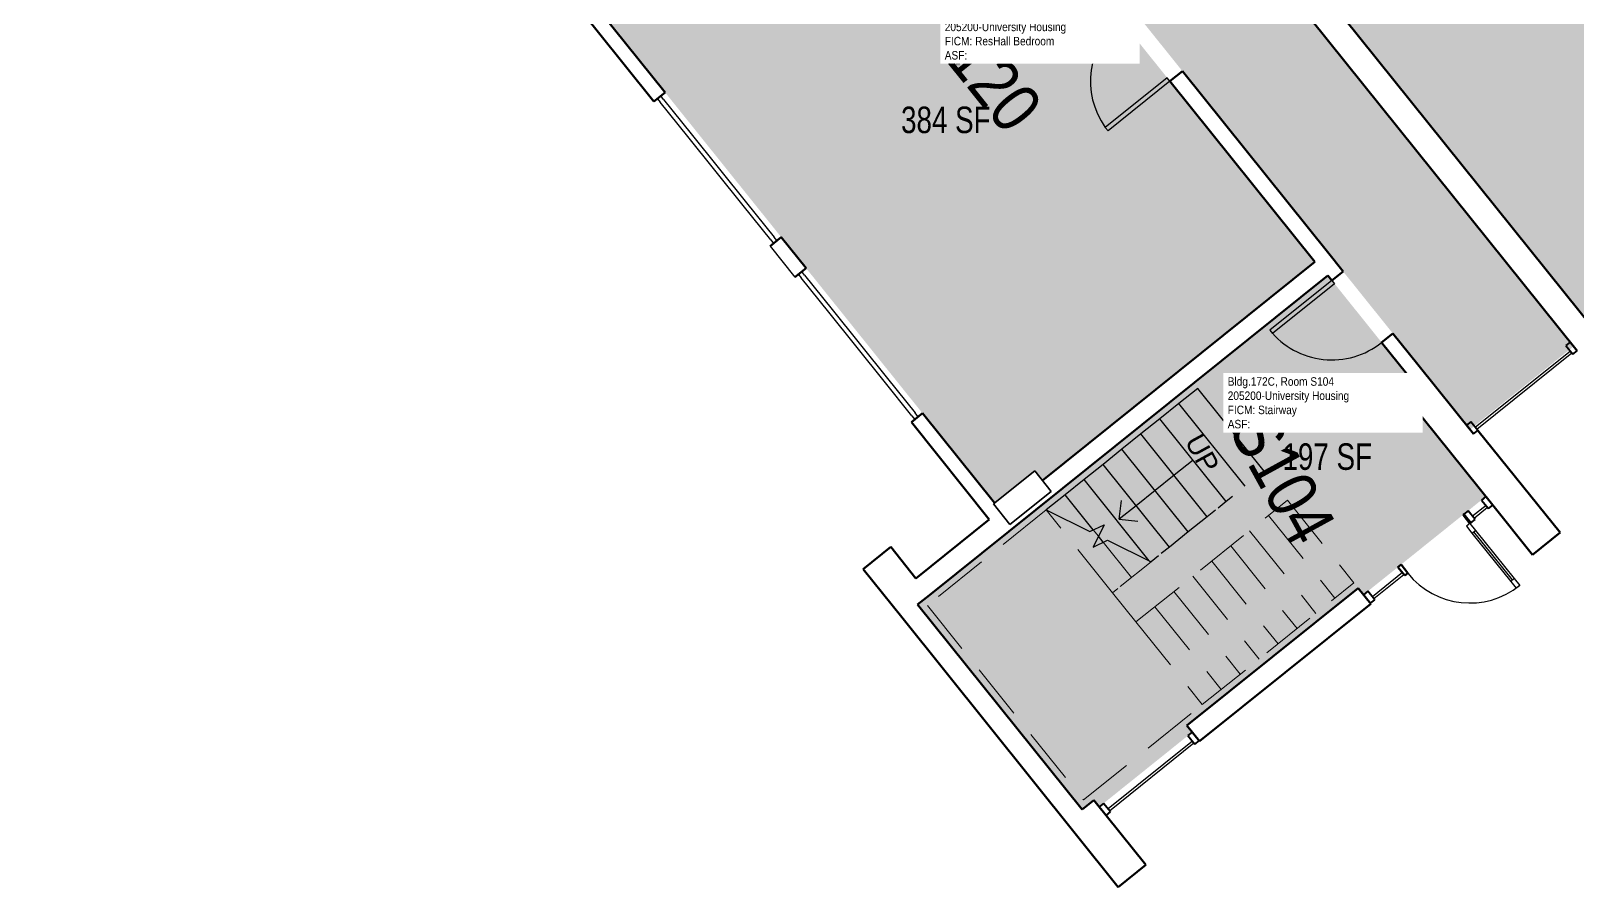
# Model space of a CAD drawing. Header units: inches. Extents: x 69235346 to 69237486, y 27657583 to 27660075.
# Drawn here: x 69236298 to 69236998, y 27657583 to 27657970 of the extents above; entities that cross this region are included whole.
import ezdxf
from ezdxf.enums import TextEntityAlignment as Align

# ---------------------------------------------------------------- set-up
doc = ezdxf.new("R2010")
doc.units = ezdxf.units.IN
doc.header["$LTSCALE"] = 100
doc.header["$MEASUREMENT"] = 0
doc.linetypes.add('DASHED2', pattern=[0.375, 0.25, -0.125])
for name, color, linetype in [('A-COLS', 5, 'CONTINUOUS'), ('A-DOOR', 2, 'CONTINUOUS'), ('A-FLOR', 3, 'CONTINUOUS'), ('A-GLAZ', 1, 'CONTINUOUS'), ('A-IDEN-RNUM', 7, 'CONTINUOUS'), ('A-IDEN-SNUM', 4, 'CONTINUOUS'), ('A-IDEN-VNUM', 4, 'CONTINUOUS'), ('A-WALL', 5, 'CONTINUOUS'), ('AREA-TEXT', 3, 'CONTINUOUS'), ('Rooms-Category-Color', 7, 'CONTINUOUS'), ('Rooms-College-Color', 7, 'CONTINUOUS'), ('Rooms-Department-Color', 7, 'CONTINUOUS'), ('Rooms-Division-Color', 7, 'CONTINUOUS'), ('Rooms-Information', 7, 'CONTINUOUS')]:
    doc.layers.add(name, color=color, linetype=linetype)
doc.styles.add('Arial', font='arial.ttf')
doc.styles.add('CP_AREA', font='arial.ttf', dxfattribs={"height": 15})
doc.styles.add('CP_ROOMSNUMBER', font='arial.ttf', dxfattribs={"height": 1})
doc.styles.add('CP_ROOMVNUMBER', font='arial.ttf', dxfattribs={"width": 0.85, "height": 0.075})

msp = doc.modelspace()

# ---------------------------------------------------------------- hatches: boundary and pattern name
at = {"layer": 'Rooms-Category-Color', "true_color": 0xadadad}
for points in [[(69236344.87, 27658639.5), (69236298.04, 27658601.92), (69236301.66, 27658597.42), (69236398.27, 27658477.01), (69236496.21, 27658354.95), (69236578.89, 27658251.89), (69236692.08, 27658110.81), (69236885.1, 27657870.25), (69236885.77, 27657869.42), (69236887.8, 27657866.89), (69236926.07, 27657819.2), (69236926.07, 27657819.2), (69236932.3, 27657811.43), (69236949.74, 27657789.7), (69236950.24, 27657790.11), (69236996.67, 27657827.36), (69236861.69, 27657995.6), (69236917.84, 27658040.65), (69236878.93, 27658089.15), (69236822.77, 27658044.09), (69236742.83, 27658143.72), (69236742.73, 27658143.64), (69236735.22, 27658153), (69236740, 27658156.84), (69236982.58, 27658351.47), (69236987.35, 27658355.3), (69236994.86, 27658345.94), (69236994.77, 27658345.87), (69237111.49, 27658200.39), (69237113.45, 27658197.95), (69237113.45, 27658197.95), (69237115.26, 27658195.69), (69237248.6, 27658029.5), (69237295.5, 27658067.13), (69237273.26, 27658094.85), (69237273.27, 27658094.85), (69237233.88, 27658143.94), (69237120.53, 27658285.21), (69237038, 27658388.07), (69236924.65, 27658529.34), (69236841.72, 27658632.69), (69236743.78, 27658754.75), (69236644, 27658879.12), (69236613.78, 27658854.88), (69236597.34, 27658841.69), (69236603.64, 27658833.84), (69236640.52, 27658787.88), (69236640.55, 27658787.83), (69236642.18, 27658785.77), (69236666.64, 27658755.27), (69236668.28, 27658753.22), (69236668.32, 27658753.17), (69236741.65, 27658661.78), (69236743.33, 27658659.69), (69236743.3, 27658659.66), (69236870.54, 27658500.99), (69236870.54, 27658500.99), (69236889.63, 27658477.2), (69236884.96, 27658473.45), (69236888.88, 27658468.56), (69236921.71, 27658427.65), (69236925.63, 27658422.75), (69236931.92, 27658424.43), (69236949.81, 27658402.13), (69236893.27, 27658356.77), (69236891.22, 27658355.12), (69236756.54, 27658247.07), (69236753.96, 27658244.99), (69236697.65, 27658199.82), (69236680.19, 27658221.58), (69236677.54, 27658224.97), (69236674.24, 27658229.09), (69236637.84, 27658274.45), (69236618.08, 27658299.07), (69236618.04, 27658299.04), (69236490.14, 27658458.44), (69236489.39, 27658459.38), (69236351.36, 27658631.42)], [(69236885.39, 27657859.51), (69236884.76, 27657859), (69236761.47, 27657760.08), (69236740.7, 27657743.41), (69236699.6, 27657710.44), (69236774.06, 27657617.63), (69236779.42, 27657621.94), (69236781.85, 27657618.91), (69236823.97, 27657652.71), (69236821.54, 27657655.73), (69236899.11, 27657717.97), (69236901.53, 27657714.95), (69236956.91, 27657759.39), (69236941.15, 27657779.03), (69236940.87, 27657779.38), (69236921.87, 27657803.06), (69236921.87, 27657803.06), (69236915.63, 27657810.83), (69236921, 27657815.13)]]:
    msp.add_hatch(color=253, dxfattribs=at).paths.add_polyline_path(points)
at = {"layer": 'Rooms-Category-Color', "true_color": 0x728ef3}
for points in [[(69237293.17, 27657960.38), (69237243.54, 27658022.24), (69237240.83, 27658020.01), (69237239.24, 27658021.99), (69237107.55, 27658186.13), (69237106.79, 27658185.53), (69237105.84, 27658184.76), (69236923.18, 27658038.2), (69236923.18, 27658038.2), (69236874.33, 27657999.01), (69237006.03, 27657834.87), (69237007.6, 27657832.92), (69237004.87, 27657830.73), (69237054.5, 27657768.88)], [(69236548.66, 27657987.96), (69236734.39, 27657756.47), (69236752.63, 27657771.1), (69236756.15, 27657766.71), (69236879.49, 27657865.67), (69236688.27, 27658103.99), (69236564.93, 27658005.03), (69236566.89, 27658002.59)]]:
    msp.add_hatch(color=171, dxfattribs=at).paths.add_polyline_path(points)
at = {"layer": 'Rooms-College-Color', "true_color": 0xadadad}
for points in [[(69236344.87, 27658639.5), (69236298.04, 27658601.92), (69236301.66, 27658597.42), (69236398.27, 27658477.01), (69236496.21, 27658354.95), (69236578.89, 27658251.89), (69236692.08, 27658110.81), (69236885.1, 27657870.25), (69236885.77, 27657869.42), (69236887.8, 27657866.89), (69236926.07, 27657819.2), (69236926.07, 27657819.2), (69236932.3, 27657811.43), (69236949.74, 27657789.7), (69236950.24, 27657790.11), (69236996.67, 27657827.36), (69236861.69, 27657995.6), (69236917.84, 27658040.65), (69236878.93, 27658089.15), (69236822.77, 27658044.09), (69236742.83, 27658143.72), (69236742.73, 27658143.64), (69236735.22, 27658153), (69236740, 27658156.84), (69236982.58, 27658351.47), (69236987.35, 27658355.3), (69236994.86, 27658345.94), (69236994.77, 27658345.87), (69237111.49, 27658200.39), (69237113.45, 27658197.95), (69237113.45, 27658197.95), (69237115.26, 27658195.69), (69237248.6, 27658029.5), (69237295.5, 27658067.13), (69237273.26, 27658094.85), (69237273.27, 27658094.85), (69237233.88, 27658143.94), (69237120.53, 27658285.21), (69237038, 27658388.07), (69236924.65, 27658529.34), (69236841.72, 27658632.69), (69236743.78, 27658754.75), (69236644, 27658879.12), (69236613.78, 27658854.88), (69236597.34, 27658841.69), (69236603.64, 27658833.84), (69236640.52, 27658787.88), (69236640.55, 27658787.83), (69236642.18, 27658785.77), (69236666.64, 27658755.27), (69236668.28, 27658753.22), (69236668.32, 27658753.17), (69236741.65, 27658661.78), (69236743.33, 27658659.69), (69236743.3, 27658659.66), (69236870.54, 27658500.99), (69236870.54, 27658500.99), (69236889.63, 27658477.2), (69236884.96, 27658473.45), (69236888.88, 27658468.56), (69236921.71, 27658427.65), (69236925.63, 27658422.75), (69236931.92, 27658424.43), (69236949.81, 27658402.13), (69236893.27, 27658356.77), (69236891.22, 27658355.12), (69236756.54, 27658247.07), (69236753.96, 27658244.99), (69236697.65, 27658199.82), (69236680.19, 27658221.58), (69236677.54, 27658224.97), (69236674.24, 27658229.09), (69236637.84, 27658274.45), (69236618.08, 27658299.07), (69236618.04, 27658299.04), (69236490.14, 27658458.44), (69236489.39, 27658459.38), (69236351.36, 27658631.42)], [(69237293.17, 27657960.38), (69237243.54, 27658022.24), (69237240.83, 27658020.01), (69237239.24, 27658021.99), (69237107.55, 27658186.13), (69237106.79, 27658185.53), (69237105.84, 27658184.76), (69236923.18, 27658038.2), (69236923.18, 27658038.2), (69236874.33, 27657999.01), (69237006.03, 27657834.87), (69237007.6, 27657832.92), (69237004.87, 27657830.73), (69237054.5, 27657768.88)], [(69236548.66, 27657987.96), (69236734.39, 27657756.47), (69236752.63, 27657771.1), (69236756.15, 27657766.71), (69236879.49, 27657865.67), (69236688.27, 27658103.99), (69236564.93, 27658005.03), (69236566.89, 27658002.59)], [(69236885.39, 27657859.51), (69236884.76, 27657859), (69236761.47, 27657760.08), (69236740.7, 27657743.41), (69236699.6, 27657710.44), (69236774.06, 27657617.63), (69236779.42, 27657621.94), (69236781.85, 27657618.91), (69236823.97, 27657652.71), (69236821.54, 27657655.73), (69236899.11, 27657717.97), (69236901.53, 27657714.95), (69236956.91, 27657759.39), (69236941.15, 27657779.03), (69236940.87, 27657779.38), (69236921.87, 27657803.06), (69236921.87, 27657803.06), (69236915.63, 27657810.83), (69236921, 27657815.13)]]:
    msp.add_hatch(color=253, dxfattribs=at).paths.add_polyline_path(points)
at = {"layer": 'Rooms-Department-Color', "true_color": 0xacacac}
for points in [[(69236344.87, 27658639.5), (69236298.04, 27658601.92), (69236301.66, 27658597.42), (69236398.27, 27658477.01), (69236496.21, 27658354.95), (69236578.89, 27658251.89), (69236692.08, 27658110.81), (69236885.1, 27657870.25), (69236885.77, 27657869.42), (69236887.8, 27657866.89), (69236926.07, 27657819.2), (69236926.07, 27657819.2), (69236932.3, 27657811.43), (69236949.74, 27657789.7), (69236950.24, 27657790.11), (69236996.67, 27657827.36), (69236861.69, 27657995.6), (69236917.84, 27658040.65), (69236878.93, 27658089.15), (69236822.77, 27658044.09), (69236742.83, 27658143.72), (69236742.73, 27658143.64), (69236735.22, 27658153), (69236740, 27658156.84), (69236982.58, 27658351.47), (69236987.35, 27658355.3), (69236994.86, 27658345.94), (69236994.77, 27658345.87), (69237111.49, 27658200.39), (69237113.45, 27658197.95), (69237113.45, 27658197.95), (69237115.26, 27658195.69), (69237248.6, 27658029.5), (69237295.5, 27658067.13), (69237273.26, 27658094.85), (69237273.27, 27658094.85), (69237233.88, 27658143.94), (69237120.53, 27658285.21), (69237038, 27658388.07), (69236924.65, 27658529.34), (69236841.72, 27658632.69), (69236743.78, 27658754.75), (69236644, 27658879.12), (69236613.78, 27658854.88), (69236597.34, 27658841.69), (69236603.64, 27658833.84), (69236640.52, 27658787.88), (69236640.55, 27658787.83), (69236642.18, 27658785.77), (69236666.64, 27658755.27), (69236668.28, 27658753.22), (69236668.32, 27658753.17), (69236741.65, 27658661.78), (69236743.33, 27658659.69), (69236743.3, 27658659.66), (69236870.54, 27658500.99), (69236870.54, 27658500.99), (69236889.63, 27658477.2), (69236884.96, 27658473.45), (69236888.88, 27658468.56), (69236921.71, 27658427.65), (69236925.63, 27658422.75), (69236931.92, 27658424.43), (69236949.81, 27658402.13), (69236893.27, 27658356.77), (69236891.22, 27658355.12), (69236756.54, 27658247.07), (69236753.96, 27658244.99), (69236697.65, 27658199.82), (69236680.19, 27658221.58), (69236677.54, 27658224.97), (69236674.24, 27658229.09), (69236637.84, 27658274.45), (69236618.08, 27658299.07), (69236618.04, 27658299.04), (69236490.14, 27658458.44), (69236489.39, 27658459.38), (69236351.36, 27658631.42)], [(69236885.39, 27657859.51), (69236884.76, 27657859), (69236761.47, 27657760.08), (69236740.7, 27657743.41), (69236699.6, 27657710.44), (69236774.06, 27657617.63), (69236779.42, 27657621.94), (69236781.85, 27657618.91), (69236823.97, 27657652.71), (69236821.54, 27657655.73), (69236899.11, 27657717.97), (69236901.53, 27657714.95), (69236956.91, 27657759.39), (69236941.15, 27657779.03), (69236940.87, 27657779.38), (69236921.87, 27657803.06), (69236921.87, 27657803.06), (69236915.63, 27657810.83), (69236921, 27657815.13)]]:
    msp.add_hatch(color=253, dxfattribs=at).paths.add_polyline_path(points)
at = {"layer": 'Rooms-Department-Color', "true_color": 0x604aed}
for points in [[(69237293.17, 27657960.38), (69237243.54, 27658022.24), (69237240.83, 27658020.01), (69237239.24, 27658021.99), (69237107.55, 27658186.13), (69237106.79, 27658185.53), (69237105.84, 27658184.76), (69236923.18, 27658038.2), (69236923.18, 27658038.2), (69236874.33, 27657999.01), (69237006.03, 27657834.87), (69237007.6, 27657832.92), (69237004.87, 27657830.73), (69237054.5, 27657768.88)], [(69236548.66, 27657987.96), (69236734.39, 27657756.47), (69236752.63, 27657771.1), (69236756.15, 27657766.71), (69236879.49, 27657865.67), (69236688.27, 27658103.99), (69236564.93, 27658005.03), (69236566.89, 27658002.59)]]:
    msp.add_hatch(color=173, dxfattribs=at).paths.add_polyline_path(points)
at = {"layer": 'Rooms-Division-Color', "true_color": 0xadadad}
for points in [[(69236344.87, 27658639.5), (69236298.04, 27658601.92), (69236301.66, 27658597.42), (69236398.27, 27658477.01), (69236496.21, 27658354.95), (69236578.89, 27658251.89), (69236692.08, 27658110.81), (69236885.1, 27657870.25), (69236885.77, 27657869.42), (69236887.8, 27657866.89), (69236926.07, 27657819.2), (69236926.07, 27657819.2), (69236932.3, 27657811.43), (69236949.74, 27657789.7), (69236950.24, 27657790.11), (69236996.67, 27657827.36), (69236861.69, 27657995.6), (69236917.84, 27658040.65), (69236878.93, 27658089.15), (69236822.77, 27658044.09), (69236742.83, 27658143.72), (69236742.73, 27658143.64), (69236735.22, 27658153), (69236740, 27658156.84), (69236982.58, 27658351.47), (69236987.35, 27658355.3), (69236994.86, 27658345.94), (69236994.77, 27658345.87), (69237111.49, 27658200.39), (69237113.45, 27658197.95), (69237113.45, 27658197.95), (69237115.26, 27658195.69), (69237248.6, 27658029.5), (69237295.5, 27658067.13), (69237273.26, 27658094.85), (69237273.27, 27658094.85), (69237233.88, 27658143.94), (69237120.53, 27658285.21), (69237038, 27658388.07), (69236924.65, 27658529.34), (69236841.72, 27658632.69), (69236743.78, 27658754.75), (69236644, 27658879.12), (69236613.78, 27658854.88), (69236597.34, 27658841.69), (69236603.64, 27658833.84), (69236640.52, 27658787.88), (69236640.55, 27658787.83), (69236642.18, 27658785.77), (69236666.64, 27658755.27), (69236668.28, 27658753.22), (69236668.32, 27658753.17), (69236741.65, 27658661.78), (69236743.33, 27658659.69), (69236743.3, 27658659.66), (69236870.54, 27658500.99), (69236870.54, 27658500.99), (69236889.63, 27658477.2), (69236884.96, 27658473.45), (69236888.88, 27658468.56), (69236921.71, 27658427.65), (69236925.63, 27658422.75), (69236931.92, 27658424.43), (69236949.81, 27658402.13), (69236893.27, 27658356.77), (69236891.22, 27658355.12), (69236756.54, 27658247.07), (69236753.96, 27658244.99), (69236697.65, 27658199.82), (69236680.19, 27658221.58), (69236677.54, 27658224.97), (69236674.24, 27658229.09), (69236637.84, 27658274.45), (69236618.08, 27658299.07), (69236618.04, 27658299.04), (69236490.14, 27658458.44), (69236489.39, 27658459.38), (69236351.36, 27658631.42)], [(69236885.39, 27657859.51), (69236884.76, 27657859), (69236761.47, 27657760.08), (69236740.7, 27657743.41), (69236699.6, 27657710.44), (69236774.06, 27657617.63), (69236779.42, 27657621.94), (69236781.85, 27657618.91), (69236823.97, 27657652.71), (69236821.54, 27657655.73), (69236899.11, 27657717.97), (69236901.53, 27657714.95), (69236956.91, 27657759.39), (69236941.15, 27657779.03), (69236940.87, 27657779.38), (69236921.87, 27657803.06), (69236921.87, 27657803.06), (69236915.63, 27657810.83), (69236921, 27657815.13)]]:
    msp.add_hatch(color=253, dxfattribs=at).paths.add_polyline_path(points)
at = {"layer": 'Rooms-Division-Color', "true_color": 0x604aed}
for points in [[(69237293.17, 27657960.38), (69237243.54, 27658022.24), (69237240.83, 27658020.01), (69237239.24, 27658021.99), (69237107.55, 27658186.13), (69237106.79, 27658185.53), (69237105.84, 27658184.76), (69236923.18, 27658038.2), (69236923.18, 27658038.2), (69236874.33, 27657999.01), (69237006.03, 27657834.87), (69237007.6, 27657832.92), (69237004.87, 27657830.73), (69237054.5, 27657768.88)], [(69236548.66, 27657987.96), (69236734.39, 27657756.47), (69236752.63, 27657771.1), (69236756.15, 27657766.71), (69236879.49, 27657865.67), (69236688.27, 27658103.99), (69236564.93, 27658005.03), (69236566.89, 27658002.59)]]:
    msp.add_hatch(color=173, dxfattribs=at).paths.add_polyline_path(points)

# ---------------------------------------------------------------- linework, layer by layer
at = {"layer": 'A-COLS', "lineweight": 35}
for p, q in [((69236733.91, 27657756.08), (69236752.63, 27657771.1)), ((69236752.63, 27657771.1), (69236760.14, 27657761.74)), ((69236760.14, 27657761.74), (69236741.42, 27657746.72)), ((69236741.42, 27657746.72), (69236733.91, 27657756.08))]:
    msp.add_line(p, q, dxfattribs=at)
at = {"layer": 'A-DOOR'}
for p, q in [((69236812.61, 27657949.02), (69236784.57, 27657926.52)), ((69236813.86, 27657947.46), (69236812.61, 27657949.02)), ((69236813.86, 27657947.46), (69236785.82, 27657924.96)), ((69236785.82, 27657924.96), (69236784.57, 27657926.52)), ((69236887.2, 27657857.25), (69236859.12, 27657834.72)), ((69236888.45, 27657855.69), (69236860.37, 27657833.16)), ((69236887.2, 27657857.25), (69236888.45, 27657855.69)), ((69236859.12, 27657834.72), (69236860.37, 27657833.16)), ((69236949.71, 27657747.19), (69236948.15, 27657745.94)), ((69236948.15, 27657745.94), (69236950.65, 27657742.82)), ((69236949.71, 27657747.19), (69236952.21, 27657744.07)), ((69236950.65, 27657742.82), (69236952.21, 27657744.07)), ((69236950.65, 27657742.82), (69236968.17, 27657720.98)), ((69236968.95, 27657721.61), (69236951.43, 27657743.45)), ((69236952.21, 27657744.07), (69236969.73, 27657722.23)), ((69236968.17, 27657720.98), (69236969.73, 27657722.23)), ((69236968.17, 27657720.98), (69236970.68, 27657717.86)), ((69236969.73, 27657722.23), (69236972.24, 27657719.11)), ((69236972.24, 27657719.11), (69236970.68, 27657717.86))]:
    msp.add_line(p, q, dxfattribs=at)
at = {"layer": 'A-DOOR', "lineweight": 25}
for centre, start, end in [((69236813.86, 27657947.46), 128.74191, 215.55717), ((69236887.2, 27657857.25), 218.74136, 308.74136), ((69236949.71, 27657747.19), 218.74191, 308.74191)]:
    msp.add_arc(centre, 36, start, end, dxfattribs=at)
at = {"layer": 'A-FLOR'}
for p, q in [((69236826.46, 27657808.37), (69236817.88, 27657801.49)), ((69236856.5, 27657770.93), (69236826.46, 27657808.37)), ((69236817.88, 27657801.49), (69236809.3, 27657794.61)), ((69236847.92, 27657764.05), (69236817.88, 27657801.49)), ((69236809.3, 27657794.61), (69236800.72, 27657787.72)), ((69236839.34, 27657757.17), (69236809.3, 27657794.61)), ((69236792.14, 27657780.84), (69236783.56, 27657773.95)), ((69236800.72, 27657787.72), (69236792.14, 27657780.84)), ((69236822.18, 27657743.4), (69236792.14, 27657780.84)), ((69236830.76, 27657750.28), (69236800.72, 27657787.72)), ((69236783.56, 27657773.95), (69236774.98, 27657767.07)), ((69236813.6, 27657736.52), (69236783.56, 27657773.95)), ((69236824.32, 27657775.89), (69236815.74, 27657769)), ((69236774.98, 27657767.07), (69236766.4, 27657760.19)), ((69236804.5, 27657730.27), (69236774.98, 27657767.07)), ((69236815.74, 27657769), (69236807.16, 27657762.12)), ((69236766.4, 27657760.19), (69236757.82, 27657753.3)), ((69236779.13, 27657744.32), (69236766.4, 27657760.19)), ((69236807.16, 27657762.12), (69236798.58, 27657755.23)), ((69236757.82, 27657753.3), (69236777.53, 27657743.58)), ((69236790.93, 27657749.1), (69236791.85, 27657757.53)), ((69236798.58, 27657755.23), (69236790.93, 27657749.1)), ((69236834.46, 27657753.26), (69236830.76, 27657750.28)), ((69236839.34, 27657757.17), (69236835.63, 27657754.19)), ((69236842.14, 27657759.42), (69236839.34, 27657757.17)), ((69236777.53, 27657743.58), (69236784.06, 27657746.63)), ((69236784.06, 27657746.63), (69236779.08, 27657736.54)), ((69236790.93, 27657749.1), (69236799.36, 27657748.17)), ((69236830.76, 27657750.28), (69236822.18, 27657743.4)), ((69236779.08, 27657736.54), (69236785.6, 27657739.6)), ((69236783.65, 27657738.68), (69236781.47, 27657741.4)), ((69236785.6, 27657739.6), (69236805.32, 27657729.87)), ((69236822.18, 27657743.4), (69236813.6, 27657736.52)), ((69236808.72, 27657732.6), (69236805.32, 27657729.87)), ((69236813.6, 27657736.52), (69236809.89, 27657733.54))]:
    msp.add_line(p, q, dxfattribs=at)
at = {"layer": 'A-FLOR', "linetype": 'DASHED2', "lineweight": 5}
for p, q in [((69236757.82, 27657753.3), (69236704, 27657710.12)), ((69236787.86, 27657715.86), (69236757.82, 27657753.3)), ((69236798.49, 27657702.62), (69236867.12, 27657757.69)), ((69236867.12, 27657757.69), (69236897.16, 27657720.25)), ((69236858.54, 27657750.81), (69236888.58, 27657713.37)), ((69236781.47, 27657741.4), (69236779.13, 27657744.32)), ((69236849.96, 27657743.92), (69236880, 27657706.48)), ((69236796.44, 27657722.75), (69236783.65, 27657738.68)), ((69236841.38, 27657737.04), (69236871.42, 27657699.6)), ((69236805.32, 27657729.87), (69236791.37, 27657718.68)), ((69236805.02, 27657729.63), (69236804.5, 27657730.27)), ((69236832.8, 27657730.15), (69236862.84, 27657692.71)), ((69236824.23, 27657723.27), (69236854.26, 27657685.83)), ((69236828.53, 27657665.18), (69236897.16, 27657720.25)), ((69236790.2, 27657717.74), (69236787.86, 27657715.86)), ((69236798.49, 27657702.62), (69236787.86, 27657715.86)), ((69236815.65, 27657716.39), (69236845.68, 27657678.95)), ((69236704, 27657710.12), (69236774.71, 27657622)), ((69236807.07, 27657709.5), (69236837.1, 27657672.06)), ((69236798.49, 27657702.62), (69236828.53, 27657665.18)), ((69236774.71, 27657622), (69236828.53, 27657665.18))]:
    msp.add_line(p, q, dxfattribs=at)
at = {"layer": 'A-GLAZ'}
for p, q in [((69236581.75, 27657939.52), (69236583, 27657937.96)), ((69236595.52, 27657922.36), (69236583, 27657937.96)), ((69236584.56, 27657939.21), (69236583.31, 27657940.77)), ((69236584.56, 27657939.21), (69236597.08, 27657923.61)), ((69236620.55, 27657891.16), (69236595.52, 27657922.36)), ((69236597.08, 27657923.61), (69236622.11, 27657892.41)), ((69236633.07, 27657875.56), (69236620.55, 27657891.16)), ((69236622.11, 27657892.41), (69236634.63, 27657876.82)), ((69236633.07, 27657875.56), (69236634.32, 27657874)), ((69236635.88, 27657875.26), (69236634.63, 27657876.82)), ((69236645.59, 27657859.96), (69236646.84, 27657858.4)), ((69236659.35, 27657842.81), (69236646.84, 27657858.4)), ((69236648.4, 27657859.66), (69236647.15, 27657861.22)), ((69236648.4, 27657859.66), (69236660.91, 27657844.06)), ((69236660.91, 27657844.06), (69236685.95, 27657812.86)), ((69236684.39, 27657811.61), (69236659.35, 27657842.81)), ((69236995.19, 27657825.21), (69236952.15, 27657790.68)), ((69236952.78, 27657789.9), (69236995.82, 27657824.43)), ((69236995.82, 27657824.43), (69236995.19, 27657825.21)), ((69236696.9, 27657796.01), (69236684.39, 27657811.61)), ((69236685.95, 27657812.86), (69236698.46, 27657797.26)), ((69236696.9, 27657796.01), (69236698.15, 27657794.45)), ((69236699.71, 27657795.7), (69236698.46, 27657797.26)), ((69236952.15, 27657790.68), (69236952.78, 27657789.9)), ((69236957, 27657755.29), (69236950.95, 27657750.44)), ((69236951.58, 27657749.66), (69236957.62, 27657754.51)), ((69236957.62, 27657754.51), (69236957, 27657755.29)), ((69236950.95, 27657750.44), (69236951.58, 27657749.66)), ((69236919.17, 27657724.93), (69236905.52, 27657713.98)), ((69236919.79, 27657724.15), (69236919.17, 27657724.93)), ((69236906.14, 27657713.2), (69236919.79, 27657724.15)), ((69236905.52, 27657713.98), (69236906.14, 27657713.2)), ((69236824.05, 27657648.61), (69236785.83, 27657617.94)), ((69236786.46, 27657617.16), (69236824.68, 27657647.83)), ((69236824.68, 27657647.83), (69236824.05, 27657648.61)), ((69236785.83, 27657617.94), (69236786.46, 27657617.16))]:
    msp.add_line(p, q, dxfattribs=at)
at = {"layer": 'A-GLAZ', "lineweight": 40}
for p, q in [((69236995.11, 27657829.31), (69236993.16, 27657827.75)), ((69236993.16, 27657827.75), (69236996.29, 27657823.85)), ((69236998.24, 27657825.41), (69236995.11, 27657829.31)), ((69236996.29, 27657823.85), (69236998.24, 27657825.41)), ((69236903.48, 27657716.52), (69236901.53, 27657714.95)), ((69236901.53, 27657714.95), (69236904.66, 27657711.05)), ((69236906.61, 27657712.62), (69236903.48, 27657716.52)), ((69236904.66, 27657711.05), (69236906.61, 27657712.62)), ((69236783.8, 27657620.48), (69236781.85, 27657618.91)), ((69236786.93, 27657616.58), (69236783.8, 27657620.48)), ((69236781.85, 27657618.91), (69236784.98, 27657615.01)), ((69236784.98, 27657615.01), (69236786.93, 27657616.58))]:
    msp.add_line(p, q, dxfattribs=at)
at = {"layer": 'A-GLAZ', "lineweight": 40, "extrusion": (0, 0, -1)}
for p, q in [((69236950.12, 27657793.22), (69236948.17, 27657791.65)), ((69236948.17, 27657791.65), (69236951.3, 27657787.75)), ((69236953.25, 27657789.32), (69236950.12, 27657793.22)), ((69236951.3, 27657787.75), (69236953.25, 27657789.32)), ((69236948.92, 27657752.97), (69236946.97, 27657751.41)), ((69236952.05, 27657749.07), (69236948.92, 27657752.97)), ((69236956.91, 27657759.39), (69236954.96, 27657757.82)), ((69236954.96, 27657757.82), (69236958.09, 27657753.92)), ((69236958.09, 27657753.92), (69236960.04, 27657755.49)), ((69236960.04, 27657755.49), (69236959.41, 27657756.27)), ((69236946.97, 27657751.41), (69236950.1, 27657747.51)), ((69236950.1, 27657747.51), (69236952.05, 27657749.07)), ((69236823.97, 27657652.71), (69236822.02, 27657651.14)), ((69236822.02, 27657651.14), (69236825.15, 27657647.24)), ((69236827.1, 27657648.81), (69236823.97, 27657652.71)), ((69236825.15, 27657647.24), (69236827.1, 27657648.81))]:
    msp.add_line(p, q, dxfattribs=at)
at = {"layer": 'A-WALL', "lineweight": 50}
for p, q in [((69236515.27, 27658019.19), (69236580.19, 27657938.27)), ((69237007.6, 27657832.92), (69236874.33, 27657999.01)), ((69236861.52, 27657995.81), (69236998.24, 27657825.41)), ((69236585.26, 27657942.34), (69236548.66, 27657987.96)), ((69236819.52, 27657951.99), (69236813.86, 27657947.46)), ((69236885.77, 27657869.42), (69236819.52, 27657951.99)), ((69236580.19, 27657938.27), (69236585.26, 27657942.34)), ((69236813.86, 27657947.46), (69236879.49, 27657865.67)), ((69236637.83, 27657876.82), (69236632.76, 27657872.75)), ((69236649.1, 27657862.78), (69236637.83, 27657876.82)), ((69236879.49, 27657865.67), (69236756.15, 27657766.71)), ((69236892.27, 27657861.32), (69236885.14, 27657870.2)), ((69236643.99, 27657858.76), (69236644.03, 27657858.71)), ((69236644.03, 27657858.71), (69236649.1, 27657862.78)), ((69236704.96, 27657714.74), (69236885.39, 27657859.51)), ((69236885.39, 27657859.51), (69236887.2, 27657857.25)), ((69236887.2, 27657857.25), (69236892.27, 27657861.32)), ((69236914.8, 27657833.24), (69236909.73, 27657829.17)), ((69236926.07, 27657819.2), (69236914.8, 27657833.24)), ((69236909.73, 27657829.17), (69236921, 27657815.13)), ((69236951.3, 27657787.75), (69236926.07, 27657819.2)), ((69236921, 27657815.13), (69236915.63, 27657810.83)), ((69236915.63, 27657810.83), (69236960.04, 27657755.49)), ((69236701.82, 27657797.07), (69236696.75, 27657793)), ((69236734.39, 27657756.47), (69236701.82, 27657797.07)), ((69236696.75, 27657793), (69236732.07, 27657748.99)), ((69236990.52, 27657743.07), (69236953.25, 27657789.32)), ((69236959.41, 27657756.27), (69236978.04, 27657733.05)), ((69236732.07, 27657748.99), (69236698.86, 27657722.34)), ((69236946.97, 27657751.41), (69236946.58, 27657751.09)), ((69236946.58, 27657751.09), (69236949.71, 27657747.19)), ((69236950.1, 27657747.51), (69236946.97, 27657751.41)), ((69236949.71, 27657747.19), (69236950.1, 27657747.51)), ((69236978.04, 27657733.05), (69236990.52, 27657743.07)), ((69236687.44, 27657736.58), (69236674.96, 27657726.56)), ((69236698.86, 27657722.34), (69236687.44, 27657736.58)), ((69236674.96, 27657726.56), (69236692.48, 27657704.73)), ((69236918.5, 27657728.56), (69236917.13, 27657727.47)), ((69236917.13, 27657727.47), (69236920.26, 27657723.57)), ((69236921.63, 27657724.66), (69236918.5, 27657728.56)), ((69236899.11, 27657717.97), (69236821.54, 27657655.73)), ((69236904.82, 27657710.85), (69236899.11, 27657717.97)), ((69236920.26, 27657723.57), (69236921.63, 27657724.66)), ((69236699.6, 27657710.44), (69236704.96, 27657714.74)), ((69236827.25, 27657648.61), (69236904.82, 27657710.85)), ((69236692.48, 27657704.72), (69236790.49, 27657582.57)), ((69236774.06, 27657617.63), (69236699.6, 27657710.44)), ((69236821.54, 27657655.73), (69236827.25, 27657648.61)), ((69236779.42, 27657621.94), (69236774.06, 27657617.63)), ((69236802.97, 27657592.59), (69236779.42, 27657621.94)), ((69236790.49, 27657582.57), (69236802.97, 27657592.59))]:
    msp.add_line(p, q, dxfattribs=at)
at = {"layer": 'A-WALL'}
for p, q in [((69236632.76, 27657872.75), (69236643.99, 27657858.76)), ((69236637.67, 27657877.02), (69236637.83, 27657876.82))]:
    msp.add_line(p, q, dxfattribs=at)

# ---------------------------------------------------------------- texts
at = {"layer": 'A-FLOR', "style": 'Arial'}
msp.add_text('UP', height=9, rotation=298.74191, dxfattribs=at).set_placement((69236820.37, 27657784.43))
at = {"layer": 'A-IDEN-RNUM', "style": 'CP_ROOMSNUMBER'}
for s, p in [('0120-00', (69236713.61, 27657954.58)), ('S104-00', (69236884.85, 27657806.69))]:
    msp.add_text(s, height=1, dxfattribs=at).set_placement(p)
at = {"layer": 'A-IDEN-SNUM', "style": 'CP_ROOMSNUMBER'}
for s, p in [('172C012000', (69236711.88, 27657957.19)), ('172CS10400', (69236884.85, 27657806.69))]:
    msp.add_text(s, height=1, dxfattribs=at).set_placement(p)
at = {"layer": 'A-IDEN-VNUM', "style": 'CP_ROOMVNUMBER', "width": 0.85}
for s, rotation, p in [('120', 308.74191, (69236711.88, 27657957.19)), ('S104', 298.74191, (69236840.03, 27657790.21))]:
    msp.add_text(s, height=22.5, rotation=rotation, dxfattribs=at).set_placement(p)
at = {"layer": 'AREA-TEXT', "style": 'CP_AREA', "width": 0.75}
for s, p in [('384 SF', (69236712.36, 27657929.94)), ('197 SF', (69236885.11, 27657777.48))]:
    msp.add_text(s, height=12, dxfattribs=at).set_placement(p, align=Align.MIDDLE_CENTER)

# ---------------------------------------------------------------- next in the draw order: texts
at = {"layer": 'Rooms-Information', "char_height": 3.8571, "width": 86.4, "attachment_point": 7, "style": 'CP_ROOMVNUMBER', "bg_fill": 3, "box_fill_scale": 1.5, "bg_fill_color": 256, "bg_fill_true_color": 13158600, "bg_fill_transparency": 0}
for s, insert in [('Bldg.172C, Room 120^M^J205200-University Housing^M^JFICM: ResHall Bedroom^M^JASF: ', (69236711.88, 27657957.19)), ('Bldg.172C, Room S104^M^J205200-University Housing^M^JFICM: Stairway^M^JASF: ', (69236840.03, 27657790.21))]:
    msp.add_mtext(s, dxfattribs=dict(at, insert=insert))

doc.saveas('drawing.dxf')
